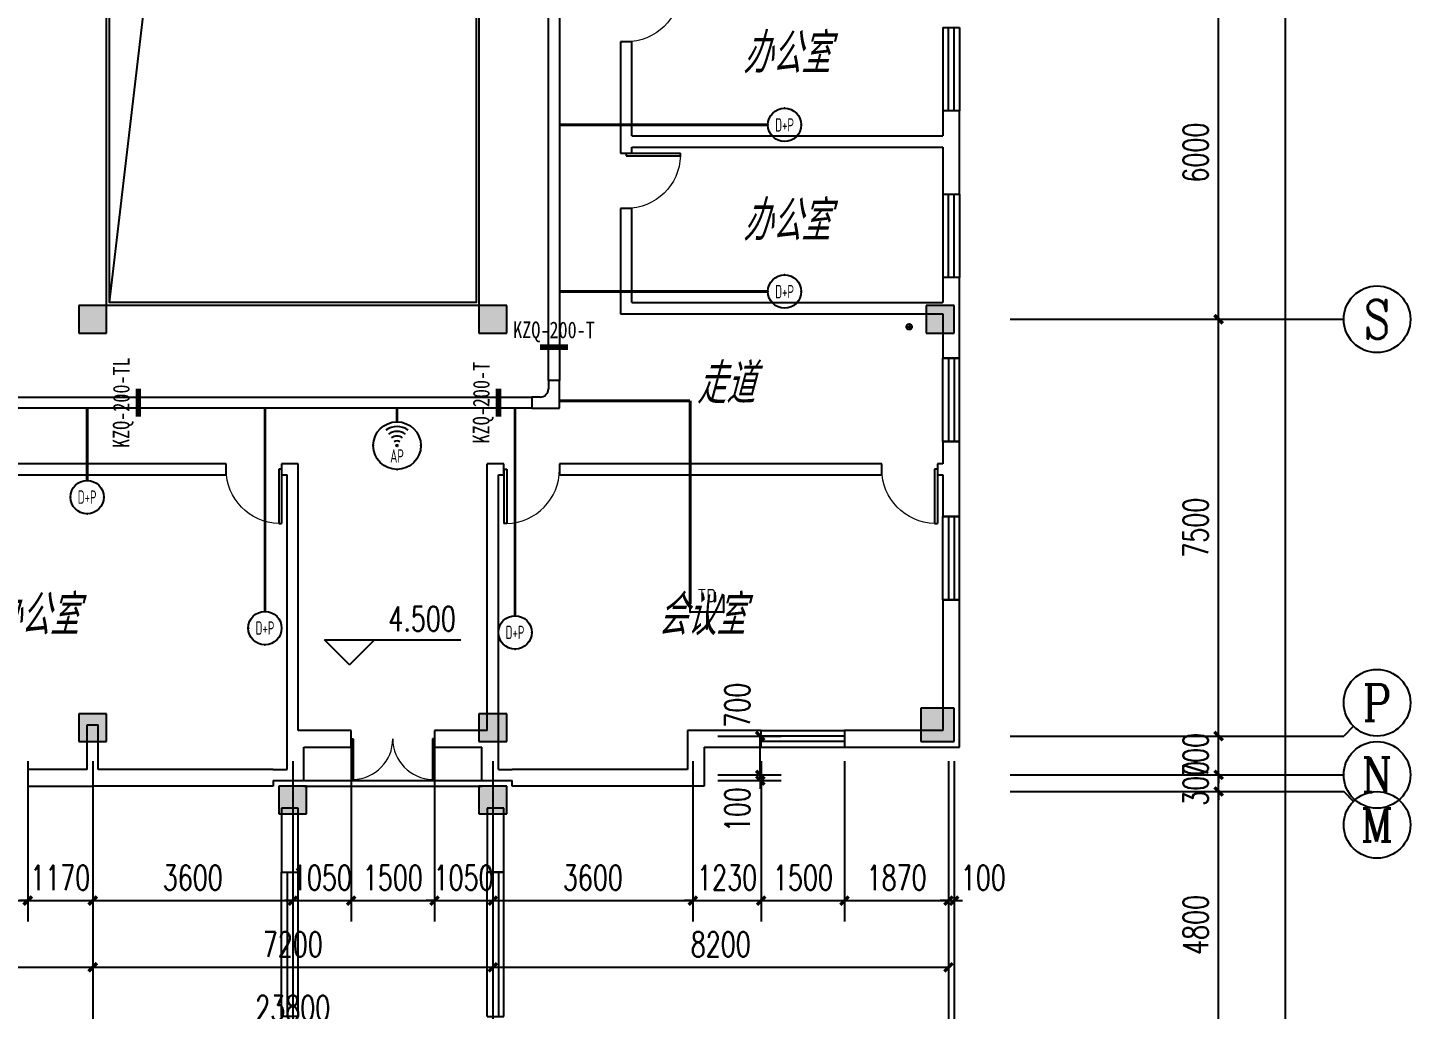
# Model space of a CAD drawing. Extents: x 1333527 to 1855755, y 1020844 to 1581249.
# Drawn here: x 1453904 to 1478783, y 1064658 to 1082327 of the extents above; entities that cross this region are included whole.
import ezdxf
from ezdxf.enums import TextEntityAlignment as Align

# ---------------------------------------------------------------- set-up
doc = ezdxf.new("R2010")
doc.units = 0
doc.header["$LTSCALE"] = 1000
doc.header["$PDSIZE"] = 5
doc.layers.add('1-建筑底图', color=8, linetype='Continuous', plot=False)
for name, color, linetype in [('AXIS_TEXT', 7, 'Continuous'), ('CABLETRAY_PDS', 4, 'Continuous'), ('EQUIP-通讯', 3, 'Continuous'), ('WIRE-综合布线', 5, 'Continuous'), ('建筑-柱子', 9, 'Continuous'), ('建筑-柱子-填充', 8, 'Continuous'), ('抗震支吊架', 2, 'Continuous'), ('排水', 153, 'Continuous')]:
    doc.layers.add(name, color=color, linetype=linetype)
doc.styles.add('_TCH_AXIS', font='COMPLEX', dxfattribs={"bigfont": 'GBCBIG'})
doc.styles.add('_TCH_DIM', font='SIMPLEX', dxfattribs={"bigfont": 'GBCBIG'})
doc.styles.add('_TCH_DIM_T3', font='SIMPLEX', dxfattribs={"width": 0.705882, "bigfont": 'GBCBIG'})
doc.styles.add('_TEL_ATTDEF', font='gbenor', dxfattribs={"bigfont": 'gbcbig'})
doc.styles.add('_TEL_DIM', font='SIMPLEX', dxfattribs={"width": 0.8, "height": 3.5, "bigfont": 'HZTXT'})
doc.styles.add('COMPLEX', font='COMPLEX')
doc.styles.add('kzcad', font='', dxfattribs={"width": 0.8})
doc.styles.get("Standard").update_dxf_attribs({"font": 'gbeitc.shx', "bigfont": 'gbcbig.shx'})
doc.styles.get('kzcad').set_extended_font_data('SimSun')
doc.linetypes.add('JIEDI', pattern='A,1.25,-0.25,0.25,-0.25,0.625,["/",Standard,S=0.6,R=0,X=0,Y=-0.3],0.625,-0.25,0.25,-0.25', length=4)
doc.dimstyles.new('_TCH_ARCH&&150', dxfattribs={"dimtxt": 446.25, "dimasz": 150, "dimexe": 375, "dimexo": 450, "dimgap": 189.375, "dimtad": 1, "dimdec": 0, "dimzin": 0, "dimdsep": 46, "dimtxsty": '_TCH_DIM_T3', "dimblk": 'ARCHTICK', "dimcen": 0.09, "dimclrt": 7, "dimazin": 2, "dimtfac": 1, "dimtdec": 0, "dimtix": 1, "dimtmove": 2, "dimatfit": 3, "dimfxl": 1, "dimtolj": 1, "dimtzin": 0, "dimarcsym": 0})

# ---------------------------------------------------------------- blocks, each defined once
blk = doc.blocks.new('$equip_U$00000080(win7-PC-hzk)')
blk.add_circle((0, 0.5), 0.5)
for p in [(0, 0.999), (-0.5, 0.5), (0.5, 0.5)]:
    blk.add_point(p)
at = {"color": 7, "style": '_TEL_DIM', "width": 0.7}
blk.add_attdef('$TEXT$', text='', height=0.4, dxfattribs=at).set_placement((0, 0.5), align=Align.MIDDLE_CENTER)
at = {"color": 7, "style": '_TEL_DIM', "flags": 1}
for tag in ['A', 'REMARK']:
    blk.add_attdef(tag, text='', height=0.00002, dxfattribs=at).set_placement((0, 0), align=Align.MIDDLE_CENTER)
blk = doc.blocks.new('$equip$00002670')
for p, q in [((-0.5, 0.499), (-0.5, 0.999)), ((0.5, 0.999), (0.5, 0.499)), ((0.5, 0.499), (-0.5, 0.499)), ((0, 0.5), (0, 0))]:
    blk.add_line(p, q)
for p in [(-0.5, 0.999), (0.5, 0.999), (-0.5, 0.499), (0.5, 0.499), (0, 0)]:
    blk.add_point(p)
at = {"color": 7, "style": '_TEL_DIM'}
blk.add_attdef('$TEXT$', text='', height=0.4, dxfattribs=at).set_placement((0, 0.999), align=Align.MIDDLE_CENTER)
at = {"color": 7, "style": '_TEL_DIM', "flags": 1}
blk.add_attdef('A', text='', height=0.000025, dxfattribs=at).set_placement((0, 0), align=Align.MIDDLE_CENTER)
blk = doc.blocks.new('$equip_U$00000091(win7-PC-hzk)')
for radius in [0.714, 0.0272]:
    blk.add_circle((0, 0), radius)
for radius in [0.571, 0.428, 0.285, 0.143]:
    blk.add_arc((0, 0), radius, 53.7049, 126.2951)
for p in [(0, 0.714), (-0.714, 0), (0.714, 0), (0, -0.714)]:
    blk.add_point(p)
at = {"color": 7, "style": '_TEL_DIM', "flags": 1}
for tag in ['A', 'REMARK']:
    blk.add_attdef(tag, text='', height=0.00002, dxfattribs=at).set_placement((0, 0), align=Align.MIDDLE_CENTER)
at = {"color": 7, "style": '_TEL_DIM', "width": 0.7}
blk.add_attdef('$TEXT$', text='', height=0.4, dxfattribs=at).set_placement((0, -0.31), align=Align.MIDDLE_CENTER)
blk = doc.blocks.new('ng')
at = {"layer": '排水'}
for p, q in [((345991, 781358), (346091, 781358)), ((346041, 781408), (346041, 781308))]:
    blk.add_line(p, q, dxfattribs=at)
blk.add_circle((346041, 781358), 50, dxfattribs=at)
blk = doc.blocks.new('A$C4670417C')
at = {"layer": '建筑-柱子-填充'}
for points in [[(95050, 36150), (94550, 36150), (94550, 35650), (95050, 35650)], [(102250, 36150), (101750, 36150), (101750, 35650), (102250, 35650)], [(110300, 36150), (109800, 36150), (109800, 35650), (110300, 35650)], [(110300, 28900), (109700, 28900), (109700, 28300), (110300, 28300)], [(95050, 28800), (94550, 28800), (94550, 28300), (95050, 28300)], [(102250, 28800), (101750, 28800), (101750, 28300), (102250, 28300)], [(98650, 27500), (98150, 27500), (98150, 27000), (98650, 27000)], [(102250, 27500), (101750, 27500), (101750, 27000), (102250, 27000)]]:
    blk.add_hatch(color=256, dxfattribs=at).paths.add_polyline_path(points)
at = {"layer": '建筑-柱子'}
for p, q in [((95050, 36150), (94550, 36150)), ((94550, 36150), (94550, 35650)), ((95050, 35650), (95050, 36150)), ((102250, 36150), (101750, 36150)), ((101750, 36150), (101750, 35650)), ((102250, 35650), (102250, 36150)), ((110300, 36150), (109800, 36150)), ((109800, 36150), (109800, 35650)), ((110300, 35650), (110300, 36150)), ((94550, 35650), (95050, 35650)), ((101750, 35650), (102250, 35650)), ((109800, 35650), (110300, 35650)), ((110300, 28900), (109700, 28900)), ((109700, 28900), (109700, 28300)), ((110300, 28300), (110300, 28900)), ((95050, 28800), (94550, 28800)), ((94550, 28800), (94550, 28300)), ((95050, 28300), (95050, 28800)), ((102250, 28800), (101750, 28800)), ((101750, 28800), (101750, 28300)), ((102250, 28300), (102250, 28800)), ((94550, 28300), (95050, 28300)), ((101750, 28300), (102250, 28300)), ((109700, 28300), (110300, 28300)), ((98650, 27500), (98150, 27500)), ((98150, 27500), (98150, 27000)), ((98650, 27000), (98650, 27500)), ((102250, 27500), (101750, 27500)), ((101750, 27500), (101750, 27000)), ((102250, 27000), (102250, 27500)), ((98150, 27000), (98650, 27000)), ((101750, 27000), (102250, 27000))]:
    blk.add_line(p, q, dxfattribs=at)
blk = doc.blocks.new('_ArchTick')
at = {"color": 0, "linetype": 'ByBlock', "const_width": 0.4}
blk.add_lwpolyline([(-0.5, -0.5), (0.5, 0.5)], dxfattribs=at)
blk = doc.blocks.new('*D899')
at = {"layer": '1-建筑底图', "color": 0, "lineweight": -2, "transparency": 16777216}
for p, q in [((87300, 23000), (87300, 18218)), ((111100, 23000), (111100, 18218)), ((87300, 18593), (111100, 18593))]:
    blk.add_line(p, q, dxfattribs=at)
at = {"layer": 'Defpoints', "color": 0}
for p in [(87300, 23450), (111100, 23450), (111100, 18593)]:
    blk.add_point(p, dxfattribs=at)
at = {"layer": '1-建筑底图', "color": 0, "lineweight": -2, "transparency": 16777216, "xscale": 150, "yscale": 150, "zscale": 150, "rotation": 180}
blk.add_blockref('_ArchTick', (87300, 18593), dxfattribs=at)
at = {"layer": '1-建筑底图', "color": 0, "lineweight": -2, "transparency": 16777216, "xscale": 150, "yscale": 150, "zscale": 150}
blk.add_blockref('_ArchTick', (111100, 18593), dxfattribs=at)
at = {"layer": '1-建筑底图', "color": 7, "transparency": 16777216, "insert": (99200, 19005), "char_height": 446.2, "attachment_point": 5, "style": '_TCH_DIM_T3'}
blk.add_mtext('\\A1;23800', dxfattribs=at)
blk = doc.blocks.new('*D900')
at = {"layer": '1-建筑底图', "color": 0, "lineweight": -2, "transparency": 16777216}
for p, q in [((87400, 22250), (87400, 19362)), ((95600, 22250), (95600, 19362)), ((87400, 19737), (95600, 19737))]:
    blk.add_line(p, q, dxfattribs=at)
at = {"layer": 'Defpoints', "color": 0}
for p in [(87400, 22700), (95600, 22700), (95600, 19737)]:
    blk.add_point(p, dxfattribs=at)
at = {"layer": '1-建筑底图', "color": 0, "lineweight": -2, "transparency": 16777216, "xscale": 150, "yscale": 150, "zscale": 150, "rotation": 180}
blk.add_blockref('_ArchTick', (87400, 19737), dxfattribs=at)
at = {"layer": '1-建筑底图', "color": 0, "lineweight": -2, "transparency": 16777216, "xscale": 150, "yscale": 150, "zscale": 150}
blk.add_blockref('_ArchTick', (95600, 19737), dxfattribs=at)
at = {"layer": '1-建筑底图', "color": 7, "transparency": 16777216, "insert": (91500, 20150), "char_height": 446.2, "attachment_point": 5, "style": '_TCH_DIM_T3'}
blk.add_mtext('\\A1;8200', dxfattribs=at)
blk = doc.blocks.new('*D901')
at = {"layer": '1-建筑底图', "color": 0, "lineweight": -2, "transparency": 16777216}
for p, q in [((95600, 22250), (95600, 19362)), ((102800, 22250), (102800, 19362)), ((95600, 19737), (102800, 19737))]:
    blk.add_line(p, q, dxfattribs=at)
at = {"layer": 'Defpoints', "color": 0}
for p in [(95600, 22700), (102800, 22700), (102800, 19737)]:
    blk.add_point(p, dxfattribs=at)
at = {"layer": '1-建筑底图', "color": 0, "lineweight": -2, "transparency": 16777216, "xscale": 150, "yscale": 150, "zscale": 150, "rotation": 180}
blk.add_blockref('_ArchTick', (95600, 19737), dxfattribs=at)
at = {"layer": '1-建筑底图', "color": 0, "lineweight": -2, "transparency": 16777216, "xscale": 150, "yscale": 150, "zscale": 150}
blk.add_blockref('_ArchTick', (102800, 19737), dxfattribs=at)
at = {"layer": '1-建筑底图', "color": 7, "transparency": 16777216, "insert": (99200, 20150), "char_height": 446.2, "attachment_point": 5, "style": '_TCH_DIM_T3'}
blk.add_mtext('\\A1;7200', dxfattribs=at)
blk = doc.blocks.new('*D902')
at = {"layer": '1-建筑底图', "color": 0, "lineweight": -2, "transparency": 16777216}
for p, q in [((102800, 22250), (102800, 19362)), ((111000, 22250), (111000, 19362)), ((102800, 19737), (111000, 19737))]:
    blk.add_line(p, q, dxfattribs=at)
at = {"layer": 'Defpoints', "color": 0}
for p in [(102800, 22700), (111000, 22700), (111000, 19737)]:
    blk.add_point(p, dxfattribs=at)
at = {"layer": '1-建筑底图', "color": 0, "lineweight": -2, "transparency": 16777216, "xscale": 150, "yscale": 150, "zscale": 150, "rotation": 180}
blk.add_blockref('_ArchTick', (102800, 19737), dxfattribs=at)
at = {"layer": '1-建筑底图', "color": 0, "lineweight": -2, "transparency": 16777216, "xscale": 150, "yscale": 150, "zscale": 150}
blk.add_blockref('_ArchTick', (111000, 19737), dxfattribs=at)
at = {"layer": '1-建筑底图', "color": 7, "transparency": 16777216, "insert": (106900, 20150), "char_height": 446.2, "attachment_point": 5, "style": '_TCH_DIM_T3'}
blk.add_mtext('\\A1;8200', dxfattribs=at)
blk = doc.blocks.new('*D906')
at = {"layer": '1-建筑底图', "color": 0, "lineweight": -2, "transparency": 16777216}
for p, q in [((92930, 23450), (92930, 20562)), ((94430, 23450), (94430, 20562)), ((92930, 20937), (94430, 20937))]:
    blk.add_line(p, q, dxfattribs=at)
at = {"layer": 'Defpoints', "color": 0}
for p in [(92930, 23900), (94430, 23900), (94430, 20937)]:
    blk.add_point(p, dxfattribs=at)
at = {"layer": '1-建筑底图', "color": 0, "lineweight": -2, "transparency": 16777216, "xscale": 150, "yscale": 150, "zscale": 150, "rotation": 180}
blk.add_blockref('_ArchTick', (92930, 20937), dxfattribs=at)
at = {"layer": '1-建筑底图', "color": 0, "lineweight": -2, "transparency": 16777216, "xscale": 150, "yscale": 150, "zscale": 150}
blk.add_blockref('_ArchTick', (94430, 20937), dxfattribs=at)
at = {"layer": '1-建筑底图', "color": 7, "transparency": 16777216, "insert": (93680, 21350), "char_height": 446.2, "attachment_point": 5, "style": '_TCH_DIM_T3'}
blk.add_mtext('\\A1;1500', dxfattribs=at)
blk = doc.blocks.new('*D907')
at = {"layer": '1-建筑底图', "color": 0, "lineweight": -2, "transparency": 16777216}
for p, q in [((94430, 23450), (94430, 20562)), ((95600, 23450), (95600, 20562)), ((94430, 20937), (94280, 20937)), ((94430, 20937), (95600, 20937)), ((95600, 20937), (95750, 20937))]:
    blk.add_line(p, q, dxfattribs=at)
at = {"layer": 'Defpoints', "color": 0}
for p in [(94430, 23900), (95600, 23900), (95600, 20937)]:
    blk.add_point(p, dxfattribs=at)
at = {"layer": '1-建筑底图', "color": 0, "lineweight": -2, "transparency": 16777216, "xscale": 150, "yscale": 150, "zscale": 150}
blk.add_blockref('_ArchTick', (94430, 20937), dxfattribs=at)
at = {"layer": '1-建筑底图', "color": 0, "lineweight": -2, "transparency": 16777216, "xscale": 150, "yscale": 150, "zscale": 150, "rotation": 180}
blk.add_blockref('_ArchTick', (95600, 20937), dxfattribs=at)
at = {"layer": '1-建筑底图', "color": 7, "transparency": 16777216, "insert": (95015, 21350), "char_height": 446.2, "attachment_point": 5, "style": '_TCH_DIM_T3'}
blk.add_mtext('\\A1;1170', dxfattribs=at)
blk = doc.blocks.new('*D908')
at = {"layer": '1-建筑底图', "color": 0, "lineweight": -2, "transparency": 16777216}
for p, q in [((95600, 23450), (95600, 20562)), ((99200, 23450), (99200, 20562)), ((95600, 20937), (99200, 20937))]:
    blk.add_line(p, q, dxfattribs=at)
at = {"layer": 'Defpoints', "color": 0}
for p in [(95600, 23900), (99200, 23900), (99200, 20937)]:
    blk.add_point(p, dxfattribs=at)
at = {"layer": '1-建筑底图', "color": 0, "lineweight": -2, "transparency": 16777216, "xscale": 150, "yscale": 150, "zscale": 150, "rotation": 180}
blk.add_blockref('_ArchTick', (95600, 20937), dxfattribs=at)
at = {"layer": '1-建筑底图', "color": 0, "lineweight": -2, "transparency": 16777216, "xscale": 150, "yscale": 150, "zscale": 150}
blk.add_blockref('_ArchTick', (99200, 20937), dxfattribs=at)
at = {"layer": '1-建筑底图', "color": 7, "transparency": 16777216, "insert": (97400, 21350), "char_height": 446.2, "attachment_point": 5, "style": '_TCH_DIM_T3'}
blk.add_mtext('\\A1;3600', dxfattribs=at)
blk = doc.blocks.new('*D909')
at = {"layer": '1-建筑底图', "color": 0, "lineweight": -2, "transparency": 16777216}
for p, q in [((99200, 23450), (99200, 20562)), ((100250, 23450), (100250, 20562)), ((99200, 20937), (99050, 20937)), ((99200, 20937), (100250, 20937)), ((100250, 20937), (100400, 20937))]:
    blk.add_line(p, q, dxfattribs=at)
at = {"layer": 'Defpoints', "color": 0}
for p in [(99200, 23900), (100250, 23900), (100250, 20937)]:
    blk.add_point(p, dxfattribs=at)
at = {"layer": '1-建筑底图', "color": 0, "lineweight": -2, "transparency": 16777216, "xscale": 150, "yscale": 150, "zscale": 150}
blk.add_blockref('_ArchTick', (99200, 20937), dxfattribs=at)
at = {"layer": '1-建筑底图', "color": 0, "lineweight": -2, "transparency": 16777216, "xscale": 150, "yscale": 150, "zscale": 150, "rotation": 180}
blk.add_blockref('_ArchTick', (100250, 20937), dxfattribs=at)
at = {"layer": '1-建筑底图', "color": 7, "transparency": 16777216, "insert": (99725, 21350), "char_height": 446.2, "attachment_point": 5, "style": '_TCH_DIM_T3'}
blk.add_mtext('\\A1;1050', dxfattribs=at)
blk = doc.blocks.new('*D910')
at = {"layer": '1-建筑底图', "color": 0, "lineweight": -2, "transparency": 16777216}
for p, q in [((100250, 23450), (100250, 20562)), ((101750, 23450), (101750, 20562)), ((100250, 20937), (101750, 20937))]:
    blk.add_line(p, q, dxfattribs=at)
at = {"layer": 'Defpoints', "color": 0}
for p in [(100250, 23900), (101750, 23900), (101750, 20937)]:
    blk.add_point(p, dxfattribs=at)
at = {"layer": '1-建筑底图', "color": 0, "lineweight": -2, "transparency": 16777216, "xscale": 150, "yscale": 150, "zscale": 150, "rotation": 180}
blk.add_blockref('_ArchTick', (100250, 20937), dxfattribs=at)
at = {"layer": '1-建筑底图', "color": 0, "lineweight": -2, "transparency": 16777216, "xscale": 150, "yscale": 150, "zscale": 150}
blk.add_blockref('_ArchTick', (101750, 20937), dxfattribs=at)
at = {"layer": '1-建筑底图', "color": 7, "transparency": 16777216, "insert": (101000, 21350), "char_height": 446.2, "attachment_point": 5, "style": '_TCH_DIM_T3'}
blk.add_mtext('\\A1;1500', dxfattribs=at)
blk = doc.blocks.new('*D911')
at = {"layer": '1-建筑底图', "color": 0, "lineweight": -2, "transparency": 16777216}
for p, q in [((101750, 23450), (101750, 20562)), ((102800, 23450), (102800, 20562)), ((101750, 20937), (101600, 20937)), ((101750, 20937), (102800, 20937)), ((102800, 20937), (102950, 20937))]:
    blk.add_line(p, q, dxfattribs=at)
at = {"layer": 'Defpoints', "color": 0}
for p in [(101750, 23900), (102800, 23900), (102800, 20937)]:
    blk.add_point(p, dxfattribs=at)
at = {"layer": '1-建筑底图', "color": 0, "lineweight": -2, "transparency": 16777216, "xscale": 150, "yscale": 150, "zscale": 150}
blk.add_blockref('_ArchTick', (101750, 20937), dxfattribs=at)
at = {"layer": '1-建筑底图', "color": 0, "lineweight": -2, "transparency": 16777216, "xscale": 150, "yscale": 150, "zscale": 150, "rotation": 180}
blk.add_blockref('_ArchTick', (102800, 20937), dxfattribs=at)
at = {"layer": '1-建筑底图', "color": 7, "transparency": 16777216, "insert": (102275, 21350), "char_height": 446.2, "attachment_point": 5, "style": '_TCH_DIM_T3'}
blk.add_mtext('\\A1;1050', dxfattribs=at)
blk = doc.blocks.new('*D912')
at = {"layer": '1-建筑底图', "color": 0, "lineweight": -2, "transparency": 16777216}
for p, q in [((102800, 23450), (102800, 20562)), ((106400, 23450), (106400, 20562)), ((102800, 20937), (106400, 20937))]:
    blk.add_line(p, q, dxfattribs=at)
at = {"layer": 'Defpoints', "color": 0}
for p in [(102800, 23900), (106400, 23900), (106400, 20937)]:
    blk.add_point(p, dxfattribs=at)
at = {"layer": '1-建筑底图', "color": 0, "lineweight": -2, "transparency": 16777216, "xscale": 150, "yscale": 150, "zscale": 150, "rotation": 180}
blk.add_blockref('_ArchTick', (102800, 20937), dxfattribs=at)
at = {"layer": '1-建筑底图', "color": 0, "lineweight": -2, "transparency": 16777216, "xscale": 150, "yscale": 150, "zscale": 150}
blk.add_blockref('_ArchTick', (106400, 20937), dxfattribs=at)
at = {"layer": '1-建筑底图', "color": 7, "transparency": 16777216, "insert": (104600, 21350), "char_height": 446.2, "attachment_point": 5, "style": '_TCH_DIM_T3'}
blk.add_mtext('\\A1;3600', dxfattribs=at)
blk = doc.blocks.new('*D913')
at = {"layer": '1-建筑底图', "color": 0, "lineweight": -2, "transparency": 16777216}
for p, q in [((106400, 23450), (106400, 20562)), ((107630, 23450), (107630, 20562)), ((106400, 20937), (106250, 20937)), ((106400, 20937), (107630, 20937)), ((107630, 20937), (107780, 20937))]:
    blk.add_line(p, q, dxfattribs=at)
at = {"layer": 'Defpoints', "color": 0}
for p in [(106400, 23900), (107630, 23900), (107630, 20937)]:
    blk.add_point(p, dxfattribs=at)
at = {"layer": '1-建筑底图', "color": 0, "lineweight": -2, "transparency": 16777216, "xscale": 150, "yscale": 150, "zscale": 150}
blk.add_blockref('_ArchTick', (106400, 20937), dxfattribs=at)
at = {"layer": '1-建筑底图', "color": 0, "lineweight": -2, "transparency": 16777216, "xscale": 150, "yscale": 150, "zscale": 150, "rotation": 180}
blk.add_blockref('_ArchTick', (107630, 20937), dxfattribs=at)
at = {"layer": '1-建筑底图', "color": 7, "transparency": 16777216, "insert": (107015, 21350), "char_height": 446.2, "attachment_point": 5, "style": '_TCH_DIM_T3'}
blk.add_mtext('\\A1;1230', dxfattribs=at)
blk = doc.blocks.new('*D914')
at = {"layer": '1-建筑底图', "color": 0, "lineweight": -2, "transparency": 16777216}
for p, q in [((107630, 23450), (107630, 20562)), ((109130, 23450), (109130, 20562)), ((107630, 20937), (109130, 20937))]:
    blk.add_line(p, q, dxfattribs=at)
at = {"layer": 'Defpoints', "color": 0}
for p in [(107630, 23900), (109130, 23900), (109130, 20937)]:
    blk.add_point(p, dxfattribs=at)
at = {"layer": '1-建筑底图', "color": 0, "lineweight": -2, "transparency": 16777216, "xscale": 150, "yscale": 150, "zscale": 150, "rotation": 180}
blk.add_blockref('_ArchTick', (107630, 20937), dxfattribs=at)
at = {"layer": '1-建筑底图', "color": 0, "lineweight": -2, "transparency": 16777216, "xscale": 150, "yscale": 150, "zscale": 150}
blk.add_blockref('_ArchTick', (109130, 20937), dxfattribs=at)
at = {"layer": '1-建筑底图', "color": 7, "transparency": 16777216, "insert": (108380, 21350), "char_height": 446.2, "attachment_point": 5, "style": '_TCH_DIM_T3'}
blk.add_mtext('\\A1;1500', dxfattribs=at)
blk = doc.blocks.new('*D915')
at = {"layer": '1-建筑底图', "color": 0, "lineweight": -2, "transparency": 16777216}
for p, q in [((109130, 23450), (109130, 20562)), ((111000, 23450), (111000, 20562)), ((109130, 20937), (111000, 20937))]:
    blk.add_line(p, q, dxfattribs=at)
at = {"layer": 'Defpoints', "color": 0}
for p in [(109130, 23900), (111000, 23900), (111000, 20937)]:
    blk.add_point(p, dxfattribs=at)
at = {"layer": '1-建筑底图', "color": 0, "lineweight": -2, "transparency": 16777216, "xscale": 150, "yscale": 150, "zscale": 150, "rotation": 180}
blk.add_blockref('_ArchTick', (109130, 20937), dxfattribs=at)
at = {"layer": '1-建筑底图', "color": 0, "lineweight": -2, "transparency": 16777216, "xscale": 150, "yscale": 150, "zscale": 150}
blk.add_blockref('_ArchTick', (111000, 20937), dxfattribs=at)
at = {"layer": '1-建筑底图', "color": 7, "transparency": 16777216, "insert": (110065, 21350), "char_height": 446.2, "attachment_point": 5, "style": '_TCH_DIM_T3'}
blk.add_mtext('\\A1;1870', dxfattribs=at)
blk = doc.blocks.new('*D916')
at = {"layer": '1-建筑底图', "color": 0, "lineweight": -2, "transparency": 16777216}
for p, q in [((111000, 23450), (111000, 20562)), ((111100, 23450), (111100, 20562)), ((111000, 20937), (110850, 20937)), ((111000, 20937), (111100, 20937)), ((111100, 20937), (111250, 20937))]:
    blk.add_line(p, q, dxfattribs=at)
at = {"layer": 'Defpoints', "color": 0}
for p in [(111000, 23900), (111100, 23900), (111100, 20937)]:
    blk.add_point(p, dxfattribs=at)
at = {"layer": '1-建筑底图', "color": 0, "lineweight": -2, "transparency": 16777216, "xscale": 150, "yscale": 150, "zscale": 150}
blk.add_blockref('_ArchTick', (111000, 20937), dxfattribs=at)
at = {"layer": '1-建筑底图', "color": 0, "lineweight": -2, "transparency": 16777216, "xscale": 150, "yscale": 150, "zscale": 150, "rotation": 180}
blk.add_blockref('_ArchTick', (111100, 20937), dxfattribs=at)
at = {"layer": '1-建筑底图', "color": 7, "transparency": 16777216, "insert": (111625, 21350), "char_height": 446.2, "attachment_point": 5, "style": '_TCH_DIM_T3'}
blk.add_mtext('\\A1;100', dxfattribs=at)
blk = doc.blocks.new('*D544')
at = {"layer": '1-建筑底图', "color": 0, "lineweight": -2, "transparency": 16777216}
for p, q in [((106850, 23900), (107987, 23900)), ((107612, 23200), (107612, 23900)), ((106850, 23200), (107987, 23200))]:
    blk.add_line(p, q, dxfattribs=at)
at = {"layer": 'Defpoints', "color": 0}
for p in [(106400, 23900), (107612, 23900), (106400, 23200)]:
    blk.add_point(p, dxfattribs=at)
at = {"layer": '1-建筑底图', "color": 0, "lineweight": -2, "transparency": 16777216, "xscale": 150, "yscale": 150, "zscale": 150}
for p, rotation in [((107612, 23900), 90), ((107612, 23200), 270)]:
    blk.add_blockref('_ArchTick', p, dxfattribs=dict(at, rotation=rotation))
at = {"layer": '1-建筑底图', "color": 7, "transparency": 16777216, "insert": (107199, 24455), "char_height": 446.2, "attachment_point": 5, "rotation": 90, "style": '_TCH_DIM_T3'}
blk.add_mtext('\\A1;700', dxfattribs=at)
blk = doc.blocks.new('*D545')
at = {"layer": '1-建筑底图', "color": 0, "lineweight": -2, "transparency": 16777216}
for p, q in [((106850, 23200), (107987, 23200)), ((107612, 23200), (107612, 23350)), ((107612, 23100), (107612, 23200)), ((106850, 23100), (107987, 23100)), ((107612, 23100), (107612, 22950))]:
    blk.add_line(p, q, dxfattribs=at)
at = {"layer": 'Defpoints', "color": 0}
for p in [(106400, 23200), (107612, 23200), (106400, 23100)]:
    blk.add_point(p, dxfattribs=at)
at = {"layer": '1-建筑底图', "color": 0, "lineweight": -2, "transparency": 16777216, "xscale": 150, "yscale": 150, "zscale": 150}
for p, rotation in [((107612, 23200), 270), ((107612, 23100), 90)]:
    blk.add_blockref('_ArchTick', p, dxfattribs=dict(at, rotation=rotation))
at = {"layer": '1-建筑底图', "color": 7, "transparency": 16777216, "insert": (107199, 22575), "char_height": 446.2, "attachment_point": 5, "rotation": 90, "style": '_TCH_DIM_T3'}
blk.add_mtext('\\A1;100', dxfattribs=at)
blk = doc.blocks.new('*D571')
at = {"layer": '1-建筑底图', "color": 0, "lineweight": -2, "transparency": 16777216}
for p, q in [((112560, 85800), (117435, 85800)), ((117060, -4600), (117060, 85800)), ((112560, -4600), (117435, -4600))]:
    blk.add_line(p, q, dxfattribs=at)
at = {"layer": 'Defpoints', "color": 0}
for p in [(112110, 85800), (117060, 85800), (112110, -4600)]:
    blk.add_point(p, dxfattribs=at)
at = {"layer": '1-建筑底图', "color": 0, "lineweight": -2, "transparency": 16777216, "xscale": 150, "yscale": 150, "zscale": 150}
for p, rotation in [((117060, 85800), 90), ((117060, -4600), 270)]:
    blk.add_blockref('_ArchTick', p, dxfattribs=dict(at, rotation=rotation))
at = {"layer": '1-建筑底图', "color": 7, "transparency": 16777216, "insert": (116647, 40600), "char_height": 446.2, "attachment_point": 5, "rotation": 90, "style": '_TCH_DIM_T3'}
blk.add_mtext('\\A1;90400', dxfattribs=at)
blk = doc.blocks.new('*D604')
at = {"layer": '1-建筑底图', "color": 0, "lineweight": -2, "transparency": 16777216}
for p, q in [((112560, 22900), (116235, 22900)), ((115860, 18100), (115860, 22900)), ((112560, 18100), (116235, 18100))]:
    blk.add_line(p, q, dxfattribs=at)
at = {"layer": 'Defpoints', "color": 0}
for p in [(112110, 22900), (115860, 22900), (112110, 18100)]:
    blk.add_point(p, dxfattribs=at)
at = {"layer": '1-建筑底图', "color": 0, "lineweight": -2, "transparency": 16777216, "xscale": 150, "yscale": 150, "zscale": 150}
for p, rotation in [((115860, 22900), 90), ((115860, 18100), 270)]:
    blk.add_blockref('_ArchTick', p, dxfattribs=dict(at, rotation=rotation))
at = {"layer": '1-建筑底图', "color": 7, "transparency": 16777216, "insert": (115447, 20500), "char_height": 446.2, "attachment_point": 5, "rotation": 90, "style": '_TCH_DIM_T3'}
blk.add_mtext('\\A1;4800', dxfattribs=at)
blk = doc.blocks.new('*D605')
at = {"layer": '1-建筑底图', "color": 0, "lineweight": -2, "transparency": 16777216}
for p, q in [((112560, 23200), (116235, 23200)), ((115860, 23200), (115860, 23350)), ((115860, 22900), (115860, 23200)), ((112560, 22900), (116235, 22900)), ((115860, 22900), (115860, 22750))]:
    blk.add_line(p, q, dxfattribs=at)
at = {"layer": 'Defpoints', "color": 0}
for p in [(112110, 23200), (115860, 23200), (112110, 22900)]:
    blk.add_point(p, dxfattribs=at)
at = {"layer": '1-建筑底图', "color": 0, "lineweight": -2, "transparency": 16777216, "xscale": 150, "yscale": 150, "zscale": 150}
for p, rotation in [((115860, 23200), 270), ((115860, 22900), 90)]:
    blk.add_blockref('_ArchTick', p, dxfattribs=dict(at, rotation=rotation))
at = {"layer": '1-建筑底图', "color": 7, "transparency": 16777216, "insert": (115447, 23050), "char_height": 446.2, "attachment_point": 5, "rotation": 90, "style": '_TCH_DIM_T3'}
blk.add_mtext('\\A1;300', dxfattribs=at)
blk = doc.blocks.new('*D606')
at = {"layer": '1-建筑底图', "color": 0, "lineweight": -2, "transparency": 16777216}
for p, q in [((112560, 23900), (116235, 23900)), ((115860, 23900), (115860, 24050)), ((115860, 23200), (115860, 23900)), ((112560, 23200), (116235, 23200)), ((115860, 23200), (115860, 23050))]:
    blk.add_line(p, q, dxfattribs=at)
at = {"layer": 'Defpoints', "color": 0}
for p in [(112110, 23900), (115860, 23900), (112110, 23200)]:
    blk.add_point(p, dxfattribs=at)
at = {"layer": '1-建筑底图', "color": 0, "lineweight": -2, "transparency": 16777216, "xscale": 150, "yscale": 150, "zscale": 150}
for p, rotation in [((115860, 23900), 270), ((115860, 23200), 90)]:
    blk.add_blockref('_ArchTick', p, dxfattribs=dict(at, rotation=rotation))
at = {"layer": '1-建筑底图', "color": 7, "transparency": 16777216, "insert": (115447, 23550), "char_height": 446.2, "attachment_point": 5, "rotation": 90, "style": '_TCH_DIM_T3'}
blk.add_mtext('\\A1;700', dxfattribs=at)
blk = doc.blocks.new('*D607')
at = {"layer": '1-建筑底图', "color": 0, "lineweight": -2, "transparency": 16777216}
for p, q in [((112560, 31400), (116235, 31400)), ((115860, 23900), (115860, 31400)), ((112560, 23900), (116235, 23900))]:
    blk.add_line(p, q, dxfattribs=at)
at = {"layer": 'Defpoints', "color": 0}
for p in [(112110, 31400), (115860, 31400), (112110, 23900)]:
    blk.add_point(p, dxfattribs=at)
at = {"layer": '1-建筑底图', "color": 0, "lineweight": -2, "transparency": 16777216, "xscale": 150, "yscale": 150, "zscale": 150}
for p, rotation in [((115860, 31400), 90), ((115860, 23900), 270)]:
    blk.add_blockref('_ArchTick', p, dxfattribs=dict(at, rotation=rotation))
at = {"layer": '1-建筑底图', "color": 7, "transparency": 16777216, "insert": (115447, 27650), "char_height": 446.2, "attachment_point": 5, "rotation": 90, "style": '_TCH_DIM_T3'}
blk.add_mtext('\\A1;7500', dxfattribs=at)
blk = doc.blocks.new('*D608')
at = {"layer": '1-建筑底图', "color": 0, "lineweight": -2, "transparency": 16777216}
for p, q in [((112560, 37400), (116235, 37400)), ((115860, 31400), (115860, 37400)), ((112560, 31400), (116235, 31400))]:
    blk.add_line(p, q, dxfattribs=at)
at = {"layer": 'Defpoints', "color": 0}
for p in [(112110, 37400), (115860, 37400), (112110, 31400)]:
    blk.add_point(p, dxfattribs=at)
at = {"layer": '1-建筑底图', "color": 0, "lineweight": -2, "transparency": 16777216, "xscale": 150, "yscale": 150, "zscale": 150}
for p, rotation in [((115860, 37400), 90), ((115860, 31400), 270)]:
    blk.add_blockref('_ArchTick', p, dxfattribs=dict(at, rotation=rotation))
at = {"layer": '1-建筑底图', "color": 7, "transparency": 16777216, "insert": (115447, 34400), "char_height": 446.2, "attachment_point": 5, "rotation": 90, "style": '_TCH_DIM_T3'}
blk.add_mtext('\\A1;6000', dxfattribs=at)
blk = doc.blocks.new('$WINLIB2D$00000001')
at = {"color": 0}
for points in [[(-0.5, 0.5), (-0.5, -0.5)], [(-0.5, 0.5), (0.5, 0.5)], [(0.5, -0.5), (0.5, 0.5)], [(0.5, 0.1667), (-0.5, 0.1667)], [(0.5, -0.1667), (-0.5, -0.1667)], [(-0.5, -0.5), (0.5, -0.5)]]:
    blk.add_lwpolyline(points, dxfattribs=at)
blk = doc.blocks.new('$DorLib2D$00000001')
for p, q in [((0.45, 0.975), (0.5, 0.975)), ((0.45, 0), (0.45, 0.975)), ((0.5, 0), (0.5, 0.975)), ((0.5, 0), (0.45, 0))]:
    blk.add_line(p, q)
at = {"lineweight": 13}
blk.add_arc((0.475, 0), 0.975, 91.4693, 180, dxfattribs=at)
blk = doc.blocks.new('_AXISO')
blk.add_circle((0, 0), 0.5)
at = {"layer": 'AXIS_TEXT', "style": 'COMPLEX', "width": 1.041667}
blk.add_attdef('A', text='', height=0.56, dxfattribs=at).set_placement((-0.25, -0.28), (0.25, -0.28), align=Align.FIT)
blk = doc.blocks.new('$DorLib2D$00000002')
for p, q in [((-0.5, 0), (-0.5, 0.4875)), ((-0.475, 0.4875), (-0.5, 0.4875)), ((-0.475, 0), (-0.475, 0.4875)), ((0.475, 0), (0.475, 0.4875)), ((0.475, 0.4875), (0.5, 0.4875)), ((0.5, 0), (0.5, 0.4875)), ((-0.5, 0), (-0.475, 0)), ((0.5, 0), (0.475, 0))]:
    blk.add_line(p, q)
at = {"lineweight": 13}
for centre, start, end in [((-0.4875, 0), 0, 88.53072), ((0.4875, 0), 91.46928, 180)]:
    blk.add_arc(centre, 0.4875, start, end, dxfattribs=at)
blk = doc.blocks.new('1-二层建筑底图')
at = {"layer": '1-建筑底图', "color": 8}
for p, q in [((105300, 36393.1), (105100, 36393.1)), ((105100, 36393.1), (105100, 34600)), ((105300, 34700), (105300, 36393.1)), ((111200, 35150), (110900, 35150)), ((110900, 35150), (110900, 34700)), ((111200, 34600), (111200, 35150)), ((105100, 34600), (105100, 34393.1)), ((105300, 34700), (110900, 34700)), ((111200, 33650), (111200, 34600)), ((105100, 34393.1), (105300, 34393.1)), ((105300, 34500), (110900, 34500)), ((105300, 34393.1), (105300, 34500)), ((110900, 34500), (110900, 33650)), ((110900, 33650), (111200, 33650)), ((105300, 33393.1), (105100, 33393.1)), ((105100, 33393.1), (105100, 31500)), ((105300, 31700), (105300, 33393.1)), ((111200, 32150), (110900, 32150)), ((110900, 32150), (110900, 31700)), ((111200, 31600), (111200, 32150)), ((105300, 31700), (110900, 31700)), ((111200, 30700), (111200, 31600)), ((105100, 31500), (110900, 31500)), ((110900, 31500), (110900, 30700)), ((112109.7, 31400), (118109.7, 31400)), ((110900, 30700), (111200, 30700)), ((111200, 29200), (110900, 29200)), ((110900, 29200), (110900, 28800)), ((111200, 28700), (111200, 29200)), ((98000, 28800), (93200, 28800)), ((98000, 28600), (98000, 28800)), ((99300, 28800), (99000, 28800)), ((99000, 28800), (99000, 28600)), ((99300, 24000), (99300, 28800)), ((103000, 28800), (102700, 28800)), ((102700, 24000), (102700, 28800)), ((103000, 28600), (103000, 28800)), ((109800, 28800), (104000, 28800)), ((104000, 28800), (104000, 28600)), ((109800, 28600), (109800, 28800)), ((110900, 28800), (110800, 28800)), ((110800, 28800), (110800, 28600)), ((111200, 27850), (111200, 28700)), ((93200, 28600), (98000, 28600)), ((99000, 28600), (99100, 28600)), ((99100, 23900), (99100, 28600)), ((102900, 28600), (103000, 28600)), ((102900, 23900), (102900, 28600)), ((104000, 28600), (109800, 28600)), ((110800, 28600), (110900, 28600)), ((110900, 28600), (110900, 27850)), ((110900, 27850), (111200, 27850)), ((111200, 26350), (110900, 26350)), ((110900, 26350), (110900, 24000)), ((111200, 23700), (111200, 26350)), ((100223.6, 25179.9), (99773.6, 25629.9)), ((99773.6, 25629.9), (102224.6, 25629.9)), ((100223.6, 25179.9), (100673.6, 25629.9)), ((95500, 23300), (95500, 24100)), ((95500, 24100), (95700, 24100)), ((95700, 23300), (95700, 24100)), ((99100, 23300), (99100, 23900)), ((100249.7, 24000), (99300, 24000)), ((100249.7, 23700), (100249.7, 24000)), ((102700, 24000), (101749.7, 24000)), ((101749.7, 24000), (101749.7, 23700)), ((102900, 23300), (102900, 23900)), ((107630, 24000), (106300, 24000)), ((106300, 24000), (106300, 23300)), ((107630, 23700), (107630, 24000)), ((110900, 24000), (109130, 24000)), ((109130, 24000), (109130, 23700)), ((112109.7, 23900), (118109.7, 23900)), ((118285.5, 24075.7), (118109.7, 23900)), ((99400, 23100), (99400, 23700)), ((99400, 23700), (100249.7, 23700)), ((101749.7, 23700), (102600, 23700)), ((102600, 23100), (102600, 23700)), ((106600, 23700), (107630, 23700)), ((106600, 23700), (106600, 23000)), ((109130, 23700), (111200, 23700)), ((95500, 23300), (94430, 23300)), ((94430, 23300), (94430, 23000)), ((98850, 23300), (95700, 23300)), ((98850, 23300), (99100, 23300)), ((102900, 23300), (103150, 23300)), ((106300, 23300), (103150, 23300)), ((112109.7, 23200), (118109.7, 23200)), ((94430, 23000), (95600, 23000)), ((98850, 23000), (95600, 23000)), ((98850, 23100), (99400, 23100)), ((98850, 23100), (98850, 23000)), ((102600, 23100), (103150, 23100)), ((103150, 23000), (103150, 23100)), ((106600, 23000), (103150, 23000)), ((112109.7, 22900), (118109.7, 22900)), ((118285.5, 22724.3), (118109.7, 22900)), ((99000, 22600), (99000, 21450)), ((99300, 22600), (99000, 22600)), ((99300, 21450), (99300, 22600)), ((102700, 22600), (102700, 21450)), ((103000, 22600), (102700, 22600)), ((103000, 21450), (103000, 22600)), ((95600, 21858.7), (95600, 15858.7)), ((99200, 21858.7), (99200, 15858.7)), ((102800, 21858.7), (102800, 15858.7)), ((111000, 21858.7), (111000, 15858.7)), ((99000, 21450), (99300, 21450)), ((102700, 21450), (103000, 21450))]:
    blk.add_line(p, q, dxfattribs=at)
at = {"layer": '1-建筑底图', "color": 8, "linetype": 'Continuous'}
for p, q in [((99400, 23100), (102600, 23100)), ((99400, 23000), (102600, 23000))]:
    blk.add_line(p, q, dxfattribs=at)
for points in [[(95850, 49550), (102550, 49550), (102550, 31650), (95850, 31650)], [(95900, 49500), (102500, 49500), (102500, 31700), (95900, 31700)]]:
    blk.add_lwpolyline(points, close=True, dxfattribs=at)
at = {"layer": '1-建筑底图', "color": 8}
blk.add_lwpolyline([(95900, 31700), (97630.8, 46408.3), (102500, 49500)], dxfattribs=at)
for name, p in [('A$C4670417C', (800, -4500)), ('ng', (-235750.4, -750092.3))]:
    blk.add_blockref(name, p, dxfattribs=at)
for name, p, xscale, yscale, zscale, rotation in [('$DorLib2D$00000001', (105200, 36893.1), 1000, -1000, 200, 90), ('$WINLIB2D$00000001', (111050, 35900), 1500, -300, 300, 270), ('$DorLib2D$00000001', (105200, 33893.1), 1000, -1000, 200, 90), ('$WINLIB2D$00000001', (111050, 32900), 1500, -300, 300, 270), ('$WINLIB2D$00000001', (111050, 29950), -1500, -300, 300, 270), ('$DorLib2D$00000001', (98500, 28700), 1000, -1000, 200, 2.172138746057015e-08), ('$DorLib2D$00000001', (103500, 28700), -1000, -1000, 200, 2.170056134787047e-08), ('$DorLib2D$00000001', (110300, 28700), 1000, -1000, 200, 2.17006224606517e-08), ('$WINLIB2D$00000001', (111050, 27100), -1500, -300, 300, 270), ('$WINLIB2D$00000001', (108380, 23850), -1500, 300, 300, 180), ('$DorLib2D$00000002', (100999.7, 23850), 1500, 1500, 300, 179.9999999999926), ('$WINLIB2D$00000001', (99150, 20150), -2600, 300, 300, 270), ('$WINLIB2D$00000001', (102850, 20150), -2600, -300, 300, 270)]:
    blk.add_blockref(name, p, dxfattribs=dict(at, xscale=xscale, yscale=yscale, zscale=zscale, rotation=rotation))
ref = blk.add_blockref('_AXISO', (118709.7, 31400), dxfattribs=dict(at, xscale=1200, yscale=1200, zscale=1200))
ref.add_attrib('A', 'S', dxfattribs={"layer": 'AXIS_TEXT', "height": 698.9, "style": '_TCH_AXIS'}).set_placement((118476.8, 31050.5), (118942.7, 31050.5), align=Align.FIT)
ref = blk.add_blockref('_AXISO', (118709.7, 24500), dxfattribs=dict(at, xscale=1200, yscale=1200, zscale=1200))
ref.add_attrib('A', 'P', dxfattribs={"layer": 'AXIS_TEXT', "height": 652.9, "style": '_TCH_AXIS'}).set_placement((118445.5, 24173.6), (118974, 24173.6), align=Align.FIT)
ref = blk.add_blockref('_AXISO', (118709.7, 23200), dxfattribs=dict(at, xscale=1200, yscale=1200, zscale=1200))
ref.add_attrib('A', 'N', dxfattribs={"layer": 'AXIS_TEXT', "height": 622.9, "style": '_TCH_AXIS'}).set_placement((118428, 22888.6), (118991.5, 22888.6), align=Align.FIT)
ref = blk.add_blockref('_AXISO', (118709.7, 22300), dxfattribs=dict(at, xscale=1200, yscale=1200, zscale=1200))
ref.add_attrib('A', 'M', dxfattribs={"layer": 'AXIS_TEXT', "height": 594, "style": '_TCH_AXIS'}).set_placement((118412.8, 22003), (119006.7, 22003), align=Align.FIT)
for s, p in [('办公室', (107296.2, 35826.7)), ('办公室', (107296.2, 32813.9)), ('走道', (106466.1, 29882.4)), ('办公室', (93775.6, 25717.9)), ('会议室', (105768, 25717.9))]:
    blk.add_text(s, height=723.4, dxfattribs=at).set_placement(p)
at = {"layer": '1-建筑底图', "color": 8, "style": '_TCH_DIM', "width": 0.705882}
blk.add_text('4.500', height=446.25, dxfattribs=at).set_placement((100919.6, 25787.4))
at = {"layer": '1-建筑底图', "color": 8}
for p1, p2, distance, picture, middle in [((112109.7, -4600), (112109.7, 85800), -4950, '*D571', (116647.2, 40600)), ((112109.7, 31400), (112109.7, 37400), -3750, '*D608', (115447.2, 34400)), ((112109.7, 23900), (112109.7, 31400), -3750, '*D607', (115447.2, 27650)), ((92930, 23900), (94430, 23900), -2962.5, '*D906', (93680, 21350)), ((94430, 23900), (95600, 23900), -2962.5, '*D907', (95015, 21350)), ((95600, 23900), (99200, 23900), -2962.5, '*D908', (97400, 21350)), ((99200, 23900), (100249.7, 23900), -2962.5, '*D909', (99724.9, 21350)), ((100249.7, 23900), (101749.7, 23900), -2962.5, '*D910', (100999.7, 21350)), ((101749.7, 23900), (102800, 23900), -2962.5, '*D911', (102274.9, 21350)), ((102800, 23900), (106400, 23900), -2962.5, '*D912', (104600, 21350)), ((106400, 23900), (107630, 23900), -2962.5, '*D913', (107015, 21350)), ((107630, 23900), (109130, 23900), -2962.5, '*D914', (108380, 21350)), ((109130, 23900), (111000, 23900), -2962.5, '*D915', (110065, 21350)), ((112109.7, 23200), (112109.7, 23900), -3750, '*D606', (115447.2, 23550)), ((87300, 23450), (111100, 23450), -4857.1, '*D899', (99200, 19005.4)), ((112109.7, 22900), (112109.7, 23200), -3750, '*D605', (115447.2, 23050)), ((112109.7, 18100), (112109.7, 22900), -3750, '*D604', (115447.2, 20500)), ((87400, 22700), (95600, 22700), -2962.5, '*D900', (91500, 20150)), ((95600, 22700), (102800, 22700), -2962.5, '*D901', (99200, 20150)), ((102800, 22700), (111000, 22700), -2962.5, '*D902', (106900, 20150))]:
    dim = blk.add_aligned_dim(p1=p1, p2=p2, distance=distance, dimstyle='_TCH_ARCH&&150', dxfattribs=at)
    dim.commit()
    dim.dimension.update_dxf_attribs({"geometry": picture, "text_midpoint": middle})
for base, p1, p2, angle, picture, middle in [((107611.9, 23900), (106400, 23200), (106400, 23900), 90, '*D544', (107199.4, 24455)), ((111100, 20937.5), (111000, 23900), (111100, 23900), 360, '*D916', (111625, 21350)), ((107611.9, 23200), (106400, 23100), (106400, 23200), 90, '*D545', (107199.4, 22575))]:
    dim = blk.add_linear_dim(base=base, p1=p1, p2=p2, angle=angle, dimstyle='_TCH_ARCH&&150', dxfattribs=at)
    dim.commit()
    dim.dimension.update_dxf_attribs({"geometry": picture, "text_midpoint": middle, "dimtype": 161})

msp = doc.modelspace()

# ---------------------------------------------------------------- linework, layer by layer
at = {"layer": 'CABLETRAY_PDS'}
for p, q in [((1463274, 1075977), (1463274, 1096877)), ((1463474, 1096877), (1463474, 1075977)), ((1463474, 1075977), (1463274, 1075977)), ((1463474, 1075977), (1463274, 1075977)), ((1463274, 1075977), (1463274, 1075827)), ((1463474, 1075477), (1463474, 1075977)), ((1448817, 1075677), (1462974, 1075677)), ((1463124, 1075677), (1462974, 1075677)), ((1462974, 1075677), (1462974, 1075477)), ((1462974, 1075677), (1462974, 1075477)), ((1462974, 1075477), (1448817, 1075477)), ((1462974, 1075477), (1463474, 1075477))]:
    msp.add_line(p, q, dxfattribs=at)
msp.add_arc((1463124, 1075827), 150, 270, 0, dxfattribs=at)
at = {"layer": 'WIRE-综合布线', "linetype": 'Continuous', "const_width": 52.5}
for points in [[(1463474, 1080576), (1467224, 1080576)], [(1463474, 1077576), (1467224, 1077576)], [(1463474, 1075612), (1465823, 1075612)], [(1465823, 1071955), (1465823, 1075612)], [(1454974, 1074177), (1454974, 1075477)], [(1458174, 1071820), (1458174, 1075477)], [(1460550, 1075232), (1460550, 1075477)], [(1462673, 1071742), (1462673, 1075477)]]:
    msp.add_lwpolyline(points, dxfattribs=at)
at = {"layer": '抗震支吊架', "color": 2, "const_width": 100}
for points in [[(1463124, 1076577), (1463624, 1076577)], [(1455896, 1075327), (1455896, 1075827)], [(1462374, 1075327), (1462374, 1075827)]]:
    msp.add_lwpolyline(points, dxfattribs=at)

# ---------------------------------------------------------------- block references
at = {"layer": '1-建筑底图'}
msp.add_blockref('1-二层建筑底图', (1359474, 1045677), dxfattribs=at)
at = {"layer": 'EQUIP-通讯', "linetype": 'JIEDI'}
ref = msp.add_blockref('$equip_U$00000080(win7-PC-hzk)', (1467524, 1080277), dxfattribs=dict(at, xscale=600, yscale=600, zscale=600))
ref.add_attrib('$TEXT$', 'D+P', dxfattribs={"layer": '0', "color": 7, "height": 240, "style": '_TEL_ATTDEF', "width": 0.7}).set_placement((1467524, 1080576), align=Align.MIDDLE_CENTER)
ref = msp.add_blockref('$equip_U$00000080(win7-PC-hzk)', (1467524, 1077277), dxfattribs=dict(at, xscale=600, yscale=600, zscale=600))
ref.add_attrib('$TEXT$', 'D+P', dxfattribs={"layer": '0', "color": 7, "height": 240, "style": '_TEL_ATTDEF', "width": 0.7}).set_placement((1467524, 1077576), align=Align.MIDDLE_CENTER)
ref = msp.add_blockref('$equip_U$00000091(win7-PC-hzk)', (1460550, 1074804), dxfattribs=dict(at, xscale=600, yscale=600, zscale=600))
ref.add_attrib('$TEXT$', 'AP', dxfattribs={"layer": '0', "color": 7, "height": 240, "style": '_TEL_ATTDEF', "width": 0.7}).set_placement((1460550, 1074618), align=Align.MIDDLE_CENTER)
ref = msp.add_blockref('$equip_U$00000080(win7-PC-hzk)', (1454974, 1074177), dxfattribs=dict(at, xscale=600, yscale=600, zscale=600, rotation=180.000000000001))
ref.add_attrib('$TEXT$', 'D+P', dxfattribs={"layer": '0', "color": 7, "height": 240, "style": '_TEL_ATTDEF', "width": 0.7}).set_placement((1454974, 1073877), align=Align.MIDDLE_CENTER)
ref = msp.add_blockref('$equip$00002670', (1466123, 1071506), dxfattribs=dict(at, xscale=600, yscale=600, zscale=600))
ref.add_attrib('$TEXT$', 'TD', dxfattribs={"layer": '0', "color": 7, "height": 240, "style": '_TEL_ATTDEF'}).set_placement((1466123, 1072105), align=Align.MIDDLE_CENTER)
ref = msp.add_blockref('$equip_U$00000080(win7-PC-hzk)', (1458474, 1071520), dxfattribs=dict(at, xscale=600, yscale=600, zscale=600, rotation=90.00000000000017))
ref.add_attrib('$TEXT$', 'D+P', dxfattribs={"layer": '0', "color": 7, "height": 240, "style": '_TEL_ATTDEF', "width": 0.7}).set_placement((1458174, 1071520), align=Align.MIDDLE_CENTER)
ref = msp.add_blockref('$equip_U$00000080(win7-PC-hzk)', (1462374, 1071442), dxfattribs=dict(at, xscale=600, yscale=600, zscale=600, rotation=270.0000000000022))
ref.add_attrib('$TEXT$', 'D+P', dxfattribs={"layer": '0', "color": 7, "height": 240, "style": '_TEL_ATTDEF', "width": 0.7}).set_placement((1462673, 1071442), align=Align.MIDDLE_CENTER)

# ---------------------------------------------------------------- texts
at = {"layer": '抗震支吊架', "color": 2, "style": 'kzcad', "width": 0.8}
for s, rotation, p in [('KZQ-200-T', 359.8854, (1463374, 1076737)), ('KZQ-200-TL', 89.8854, (1455736, 1075577)), ('KZQ-200-T', 89.8854, (1462214, 1075577))]:
    msp.add_text(s, height=300, rotation=rotation, dxfattribs=at).set_placement(p, align=Align.CENTER)

doc.saveas('drawing.dxf')
